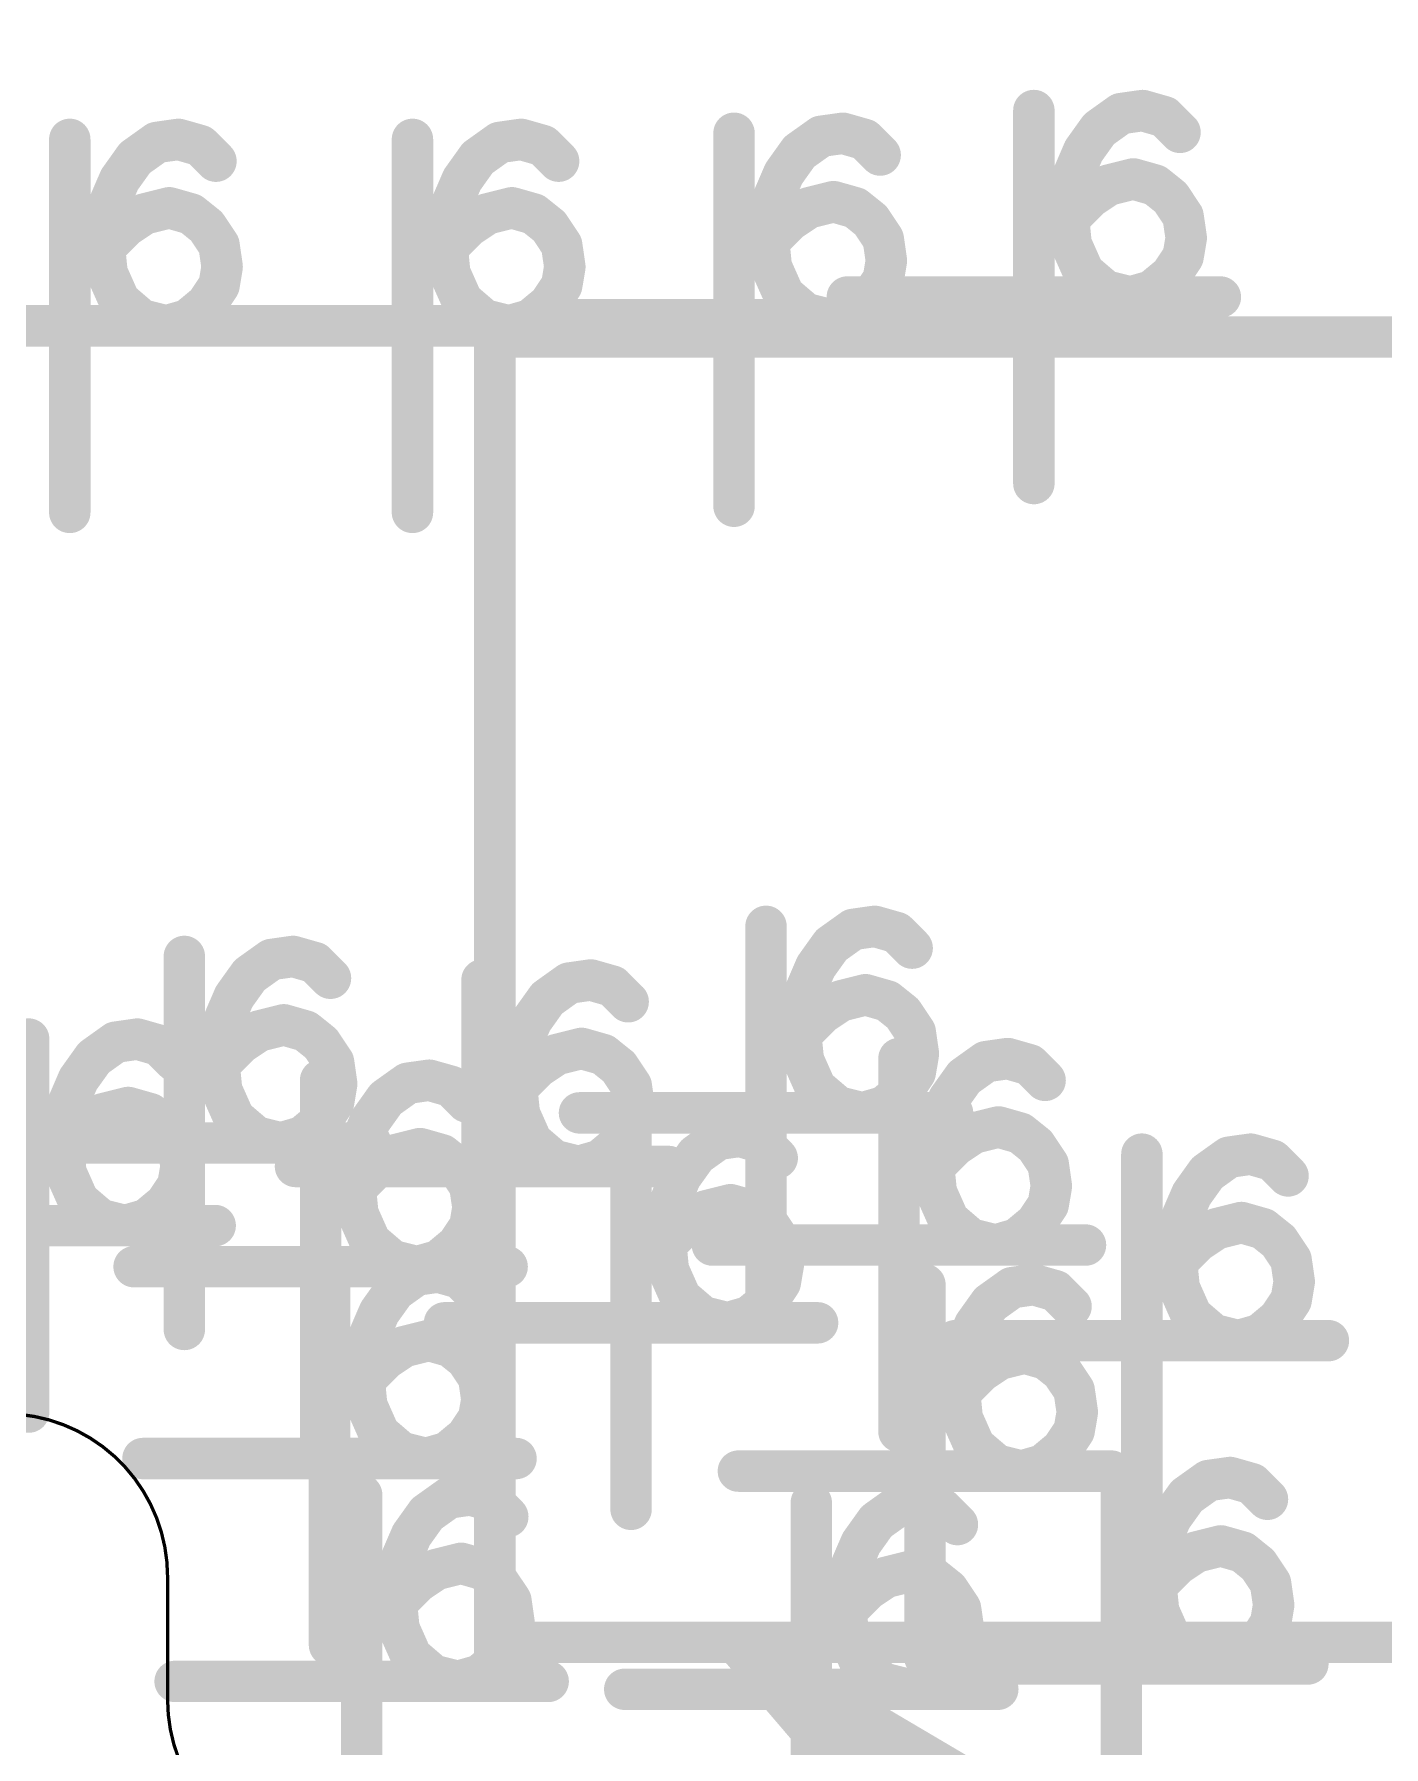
# Model space of a CAD drawing. Header units: millimetres. Extents: x 0 to 442, y 0 to 314.
# Drawn here: x 207.82 to 211.95, y 205.14 to 210.39 of the extents above; entities that cross this region are included whole.
import ezdxf

# ---------------------------------------------------------------- set-up
doc = ezdxf.new("R2010")
doc.units = ezdxf.units.MM
doc.header["$LTSCALE"] = 23.1
doc.layers.get('0').update_dxf_attribs({"linetype": 'CONTINUOUS'})

# ---------------------------------------------------------------- blocks, each defined once
blk = doc.blocks.new('PAD_R1')
at = {"const_width": 0.5}
blk.add_lwpolyline([(0.25, 0, 1), (-0.25, 0, 1)], format="xyb", close=True, dxfattribs=at)

msp = doc.modelspace()

# ---------------------------------------------------------------- linework, layer by layer
at = {"const_width": 0.0102}
msp.add_lwpolyline([(218.9651, 218.5794), (215.8072, 215.7036), (214.8834, 214.8621), (214.3878, 214.4108, 0.211091), (214.2245, 214.0412), (214.2245, 205.2838, -0.414219), (213.7244, 204.7837), (208.7244, 204.7837, -0.41422), (208.2245, 205.2838), (208.2245, 205.6597, 0.414217), (207.7244, 206.1598), (200.7244, 206.1598, -0.414216), (200.2245, 206.6597), (200.2245, 214.0412, -0.211092), (200.3878, 214.4108), (200.8831, 214.8621), (201.8072, 215.7036), (204.9652, 218.5794), (205.889, 219.4209), (206.0612, 219.5776, 0.211091), (206.2245, 219.9472), (206.2245, 227.8504, -0.414216), (206.7244, 228.3503), (219.7244, 228.3503, -0.414216)], format="xyb", dxfattribs=at)
for points, const_width in [([(211.1699, 210.2111), (211.1876, 210.0854)], 0.0672), ([(211.2629, 210.2045), (211.228, 210.0824)], 0.0695), ([(210.2512, 210.1415), (210.2689, 210.0158)], 0.0672), ([(210.3441, 210.1349), (210.3093, 210.0128)], 0.0695), ([(210.8788, 210.153), (210.8788, 209.01)], 0.127), ([(211.0752, 210.1714), (211.149, 210.068)], 0.0821), ([(211.3476, 210.1549), (211.2578, 210.0651)], 0.0675), ([(207.9248, 210.0646), (207.9248, 208.9216)], 0.127), ([(208.1212, 210.083), (208.195, 209.9796)], 0.0821), ([(208.2159, 210.1228), (208.2336, 209.997)], 0.0672), ([(208.3088, 210.1161), (208.274, 209.994)], 0.0695), ([(208.9748, 210.0646), (208.9748, 208.9216)], 0.127), ([(209.1712, 210.083), (209.245, 209.9796)], 0.0821), ([(209.2659, 210.1228), (209.2837, 209.997)], 0.0672), ([(209.3589, 210.1161), (209.324, 209.994)], 0.0695), ([(209.9601, 210.0834), (209.9601, 208.9404)], 0.127), ([(210.1565, 210.1018), (210.2303, 209.9984)], 0.0821), ([(210.4289, 210.0853), (210.3391, 209.9955)], 0.0675), ([(211.0033, 210.0994), (211.1066, 210.0257)], 0.0818), ([(208.3936, 210.0666), (208.3038, 209.9767)], 0.0675), ([(209.4436, 210.0666), (209.3538, 209.9767)], 0.0675), ([(210.0845, 210.0298), (210.1879, 209.9561)], 0.0818), ([(208.0492, 210.011), (208.1526, 209.9373)], 0.0818), ([(209.0993, 210.011), (209.2026, 209.9373)], 0.0818), ([(210.9585, 210.0209), (211.0752, 209.9708)], 0.0727), ([(211.1301, 209.9955), (211.1609, 209.8723)], 0.0785), ([(211.2344, 209.995), (211.1996, 209.8728)], 0.0695), ([(208.0045, 209.9326), (208.1212, 209.8824)], 0.0727), ([(209.0545, 209.9326), (209.1712, 209.8824)], 0.0727), ([(210.0398, 209.9513), (210.1565, 209.9012)], 0.0727), ([(210.2114, 209.9259), (210.2422, 209.8027)], 0.0785), ([(210.3157, 209.9254), (210.2809, 209.8032)], 0.0695), ([(210.934, 209.9348), (211.0595, 209.9156)], 0.0754), ([(211.0436, 209.9582), (211.114, 209.8525)], 0.0687), ([(211.3139, 209.9549), (211.2344, 209.8558)], 0.0609), ([(208.0896, 209.8698), (208.16, 209.7641)], 0.0687), ([(208.1761, 209.9071), (208.2069, 209.7839)], 0.0785), ([(208.2804, 209.9066), (208.2456, 209.7844)], 0.0695), ([(209.1396, 209.8698), (209.2101, 209.7641)], 0.0687), ([(209.2261, 209.9071), (209.2569, 209.7839)], 0.0785), ([(209.3304, 209.9066), (209.2956, 209.7844)], 0.0695), ([(210.0153, 209.8653), (210.1408, 209.846)], 0.0754), ([(210.1249, 209.8886), (210.1953, 209.7829)], 0.0687), ([(210.3952, 209.8853), (210.3157, 209.7862)], 0.0609), ([(210.9264, 209.8854), (211.0519, 209.8661)], 0.0754), ([(210.9719, 209.8978), (211.0617, 209.808)], 0.0945), ([(211.3698, 209.8929), (211.2641, 209.8225)], 0.0687), ([(207.98, 209.8465), (208.1055, 209.8272)], 0.0754), ([(208.0179, 209.8094), (208.1077, 209.7196)], 0.0945), ([(208.3599, 209.8665), (208.2804, 209.7674)], 0.0609), ([(209.03, 209.8465), (209.1556, 209.8272)], 0.0754), ([(209.068, 209.8094), (209.1578, 209.7196)], 0.0945), ([(209.4099, 209.8665), (209.3304, 209.7674)], 0.0609), ([(210.0077, 209.8158), (210.1332, 209.7965)], 0.0754), ([(210.0532, 209.8282), (210.143, 209.7384)], 0.0945), ([(210.4511, 209.8233), (210.3454, 209.7529)], 0.0687), ([(207.9724, 209.797), (208.0979, 209.7777)], 0.0754), ([(208.4158, 209.8045), (208.3101, 209.7341)], 0.0687), ([(209.0224, 209.797), (209.148, 209.7777)], 0.0754), ([(209.4658, 209.8045), (209.3601, 209.7341)], 0.0687), ([(210.9251, 209.7846), (211.0514, 209.7974)], 0.0955), ([(211.4037, 209.8048), (211.278, 209.7866)], 0.0675), ([(207.9711, 209.6962), (208.0974, 209.709)], 0.0955), ([(208.4497, 209.7164), (208.324, 209.6982)], 0.0675), ([(209.0211, 209.6962), (209.1475, 209.709)], 0.0955), ([(209.4997, 209.7164), (209.374, 209.6982)], 0.0675), ([(210.0064, 209.715), (210.1327, 209.7278)], 0.0955), ([(210.485, 209.7352), (210.3593, 209.717)], 0.0675), ([(210.9541, 209.6748), (211.0702, 209.7264)], 0.0939), ([(211.3698, 209.6414), (211.2641, 209.7118)], 0.0687), ([(211.4034, 209.7232), (211.2782, 209.7443)], 0.058), ([(210.0354, 209.6052), (210.1515, 209.6568)], 0.0939), ([(210.4847, 209.6536), (210.3595, 209.6747)], 0.058), ([(211.0233, 209.5808), (211.1059, 209.6773)], 0.0879), ([(211.3099, 209.5754), (211.2287, 209.6731)], 0.0743), ([(208.0001, 209.5864), (208.1162, 209.638)], 0.0939), ([(208.4158, 209.553), (208.3101, 209.6234)], 0.0687), ([(208.4494, 209.6348), (208.3242, 209.6559)], 0.058), ([(209.0501, 209.5864), (209.1662, 209.638)], 0.0939), ([(209.4658, 209.553), (209.3601, 209.6234)], 0.0687), ([(209.4995, 209.6348), (209.3742, 209.6559)], 0.058), ([(210.1046, 209.5113), (210.1872, 209.6077)], 0.0879), ([(211.4503, 209.5815), (210.3073, 209.5815)], 0.127), ([(210.3912, 209.5058), (210.31, 209.6035)], 0.0743), ([(210.4511, 209.5718), (210.3454, 209.6422)], 0.0687), ([(211.1207, 209.5294), (211.1515, 209.6526)], 0.0785), ([(211.2249, 209.53), (211.19, 209.652)], 0.0692), ([(208.0693, 209.4925), (208.1519, 209.589)], 0.0879), ([(208.1667, 209.441), (208.1975, 209.5642)], 0.0785), ([(208.2709, 209.4416), (208.236, 209.5636)], 0.0692), ([(208.3559, 209.487), (208.2747, 209.5847)], 0.0743), ([(209.1193, 209.4925), (209.2019, 209.589)], 0.0879), ([(209.2167, 209.441), (209.2475, 209.5642)], 0.0785), ([(209.321, 209.4416), (209.286, 209.5636)], 0.0692), ([(209.4059, 209.487), (209.3248, 209.5847)], 0.0743), ([(210.202, 209.4598), (210.2328, 209.583)], 0.0785), ([(210.3062, 209.4604), (210.2713, 209.5824)], 0.0692), ([(208.4963, 209.4931), (207.3533, 209.4931)], 0.127), ([(209.5463, 209.4931), (208.4033, 209.4931)], 0.127), ([(210.5316, 209.5119), (209.3886, 209.5119)], 0.127), ([(210.0581, 207.6531), (210.0581, 206.5101)], 0.127), ([(210.2545, 207.6715), (210.3283, 207.5682)], 0.0821), ([(210.3492, 207.7113), (210.367, 207.5855)], 0.0672), ([(210.4422, 207.7046), (210.4074, 207.5825)], 0.0695), ([(208.5669, 207.6191), (208.5847, 207.4933)], 0.0672), ([(208.6599, 207.6124), (208.625, 207.4903)], 0.0695), ([(210.527, 207.6551), (210.4371, 207.5653)], 0.0675), ([(208.2758, 207.5609), (208.2758, 206.4179)], 0.127), ([(208.4722, 207.5793), (208.546, 207.476)], 0.0821), ([(208.7446, 207.5629), (208.6548, 207.4731)], 0.0675), ([(210.1826, 207.5996), (210.286, 207.5258)], 0.0818), ([(208.4003, 207.5074), (208.5036, 207.4336)], 0.0818), ([(209.1879, 207.4888), (209.1879, 206.3458)], 0.127), ([(209.3843, 207.5071), (209.4581, 207.4038)], 0.0821), ([(209.479, 207.5469), (209.4968, 207.4212)], 0.0672), ([(209.572, 207.5403), (209.5372, 207.4182)], 0.0695), ([(210.1378, 207.5211), (210.2545, 207.4709)], 0.0727), ([(209.6567, 207.4907), (209.5669, 207.4009)], 0.0675), ([(210.2229, 207.4583), (210.2934, 207.3526)], 0.0687), ([(210.3094, 207.4956), (210.3402, 207.3724)], 0.0785), ([(210.4137, 207.4951), (210.3789, 207.373)], 0.0695), ([(208.3555, 207.4289), (208.4722, 207.3787)], 0.0727), ([(208.5271, 207.4034), (208.5579, 207.2802)], 0.0785), ([(208.6314, 207.4029), (208.5966, 207.2808)], 0.0695), ([(209.3124, 207.4352), (209.4158, 207.3615)], 0.0818), ([(210.1133, 207.435), (210.2389, 207.4157)], 0.0754), ([(210.1513, 207.3979), (210.2411, 207.3081)], 0.0945), ([(210.4932, 207.455), (210.4137, 207.3559)], 0.0609), ([(208.0899, 207.3658), (208.1076, 207.2401)], 0.0672), ([(208.1829, 207.3592), (208.148, 207.2371)], 0.0695), ([(208.4406, 207.3661), (208.5111, 207.2604)], 0.0687), ([(208.7109, 207.3628), (208.6314, 207.2637)], 0.0609), ([(209.2676, 207.3567), (209.3843, 207.3066)], 0.0727), ([(210.1057, 207.3856), (210.2313, 207.3663)], 0.0754), ([(210.5491, 207.393), (210.4434, 207.3226)], 0.0687), ([(207.7988, 207.3077), (207.7988, 206.1647)], 0.127), ([(207.9952, 207.326), (208.069, 207.2227)], 0.0821), ([(208.2676, 207.3096), (208.1778, 207.2198)], 0.0675), ([(208.3234, 207.2934), (208.449, 207.2741)], 0.0754), ([(208.331, 207.3428), (208.4565, 207.3235)], 0.0754), ([(208.369, 207.3057), (208.4588, 207.2159)], 0.0945), ([(208.7668, 207.3008), (208.6611, 207.2304)], 0.0687), ([(209.4392, 207.3313), (209.47, 207.2081)], 0.0785), ([(209.5435, 207.3308), (209.5087, 207.2086)], 0.0695), ([(210.1044, 207.2847), (210.2308, 207.2976)], 0.0955), ([(210.583, 207.3049), (210.4573, 207.2868)], 0.0675), ([(210.7566, 207.3061), (210.7744, 207.1804)], 0.0672), ([(210.8496, 207.2995), (210.8148, 207.1774)], 0.0695), ([(207.9233, 207.2541), (208.0266, 207.1804)], 0.0818), ([(209.2431, 207.2706), (209.3687, 207.2513)], 0.0754), ([(209.2811, 207.2336), (209.3709, 207.1438)], 0.0945), ([(209.3527, 207.2939), (209.4232, 207.1883)], 0.0687), ([(209.623, 207.2906), (209.5435, 207.1916)], 0.0609), ([(210.4655, 207.248), (210.4655, 206.105)], 0.127), ([(210.6619, 207.2664), (210.7358, 207.163)], 0.0821), ([(210.9344, 207.2499), (210.8446, 207.1601)], 0.0675), ([(207.8101, 207.2127), (207.6844, 207.1946)], 0.0675), ([(208.3221, 207.1925), (208.4485, 207.2054)], 0.0955), ([(208.6934, 207.1817), (208.6934, 206.0387)], 0.127), ([(208.8007, 207.2127), (208.675, 207.1946)], 0.0675), ([(208.8898, 207.2001), (208.9636, 207.0967)], 0.0821), ([(208.9845, 207.2399), (209.0022, 207.1141)], 0.0672), ([(209.0774, 207.2332), (209.0426, 207.1111)], 0.0695), ([(209.2355, 207.2212), (209.3611, 207.2019)], 0.0754), ([(209.6789, 207.2287), (209.5732, 207.1583)], 0.0687), ([(210.1334, 207.175), (210.2495, 207.2265)], 0.0939), ([(210.5491, 207.1415), (210.4434, 207.2119)], 0.0687), ([(210.5828, 207.2233), (210.4575, 207.2445)], 0.058), ([(210.59, 207.1944), (210.6934, 207.1207)], 0.0818), ([(207.8098, 207.1311), (207.6846, 207.1522)], 0.058), ([(207.8785, 207.1756), (207.9952, 207.1255)], 0.0727), ([(208.0501, 207.1502), (208.0809, 207.027)], 0.0785), ([(208.1544, 207.1497), (208.1196, 207.0275)], 0.0695), ([(208.3511, 207.0828), (208.4672, 207.1343)], 0.0939), ([(208.8004, 207.1311), (208.6752, 207.1522)], 0.058), ([(209.1622, 207.1837), (209.0724, 207.0938)], 0.0675), ([(209.2342, 207.1204), (209.3606, 207.1332)], 0.0955), ([(209.7128, 207.1406), (209.5871, 207.1224)], 0.0675), ([(210.2026, 207.081), (210.2852, 207.1775)], 0.0879), ([(210.3, 207.0295), (210.3308, 207.1527)], 0.0785), ([(210.4043, 207.0301), (210.3693, 207.1522)], 0.0692), ([(210.4892, 207.0756), (210.4081, 207.1732)], 0.0743), ([(207.854, 207.0895), (207.9795, 207.0702)], 0.0754), ([(207.9636, 207.1128), (208.034, 207.0072)], 0.0687), ([(208.2339, 207.1095), (208.1544, 207.0105)], 0.0609), ([(208.4203, 206.9888), (208.5029, 207.0853)], 0.0879), ([(208.7668, 207.0493), (208.6611, 207.1197)], 0.0687), ([(208.8178, 207.1281), (208.9212, 207.0544)], 0.0818), ([(210.6296, 207.0816), (209.4866, 207.0816)], 0.127), ([(210.5452, 207.1159), (210.6619, 207.0658)], 0.0727), ([(210.7168, 207.0905), (210.7476, 206.9673)], 0.0785), ([(210.8212, 207.09), (210.7863, 206.9678)], 0.0695), ([(207.8464, 207.0401), (207.9719, 207.0208)], 0.0754), ([(207.8919, 207.0525), (207.9817, 206.9627)], 0.0945), ([(208.2898, 207.0476), (208.1841, 206.9772)], 0.0687), ([(208.5177, 206.9373), (208.5485, 207.0605)], 0.0785), ([(208.622, 206.9379), (208.587, 207.06)], 0.0692), ([(208.7069, 206.9834), (208.6257, 207.081)], 0.0743), ([(208.7731, 207.0497), (208.8898, 206.9995)], 0.0727), ([(209.2632, 207.0106), (209.3793, 207.0621)], 0.0939), ([(209.6789, 206.9772), (209.5732, 207.0476)], 0.0687), ([(209.7126, 207.059), (209.5873, 207.0801)], 0.058), ([(209.6446, 207.0097), (209.6446, 205.8667)], 0.127), ([(209.841, 207.0281), (209.9148, 206.9248)], 0.0821), ([(209.9357, 207.0679), (209.9535, 206.9421)], 0.0672), ([(210.0287, 207.0613), (209.9938, 206.9391)], 0.0695), ([(210.6303, 207.0532), (210.7008, 206.9475)], 0.0687), ([(210.9006, 207.0499), (210.8212, 206.9508)], 0.0609), ([(207.8567, 206.9894), (206.7137, 206.9894)], 0.127), ([(208.8473, 206.9894), (207.7043, 206.9894)], 0.127), ([(208.8582, 206.9869), (208.9286, 206.8812)], 0.0687), ([(208.9447, 207.0242), (208.9755, 206.901)], 0.0785), ([(209.049, 207.0237), (209.0142, 206.9015)], 0.0695), ([(209.3324, 206.9166), (209.415, 207.0131)], 0.0879), ([(209.4298, 206.8652), (209.4606, 206.9884)], 0.0785), ([(209.5341, 206.8657), (209.4991, 206.9878)], 0.0692), ([(209.619, 206.9112), (209.5379, 207.0089)], 0.0743), ([(210.1134, 207.0117), (210.0236, 206.9219)], 0.0675), ([(210.5131, 206.9804), (210.6387, 206.9611)], 0.0754), ([(210.5207, 207.0298), (210.6463, 207.0106)], 0.0754), ([(210.5587, 206.9928), (210.6485, 206.903)], 0.0945), ([(210.9565, 206.9879), (210.8509, 206.9175)], 0.0687), ([(211.2098, 206.9551), (211.2098, 205.8121)], 0.127), ([(211.5009, 207.0133), (211.5186, 206.8875)], 0.0672), ([(211.5938, 207.0067), (211.559, 206.8845)], 0.0695), ([(207.8451, 206.9393), (207.9714, 206.9521)], 0.0955), ([(208.3237, 206.9595), (208.198, 206.9413)], 0.0675), ([(209.7594, 206.9173), (208.6164, 206.9173)], 0.127), ([(208.7486, 206.9636), (208.8741, 206.9443)], 0.0754), ([(208.7865, 206.9265), (208.8763, 206.8367)], 0.0945), ([(209.1285, 206.9836), (209.049, 206.8845)], 0.0609), ([(209.7691, 206.9562), (209.8724, 206.8824)], 0.0818), ([(211.4061, 206.9735), (211.48, 206.8702)], 0.0821), ([(211.6786, 206.9571), (211.5888, 206.8673)], 0.0675), ([(207.8741, 206.8295), (207.9902, 206.881)], 0.0939), ([(208.3234, 206.8779), (208.1982, 206.899)], 0.058), ([(208.741, 206.9141), (208.8665, 206.8948)], 0.0754), ([(209.1844, 206.9216), (209.0787, 206.8512)], 0.0687), ([(209.7243, 206.8777), (209.841, 206.8275)], 0.0727), ([(210.5118, 206.8796), (210.6382, 206.8924)], 0.0955), ([(210.9904, 206.8998), (210.8647, 206.8816)], 0.0675), ([(211.3342, 206.9016), (211.4376, 206.8278)], 0.0818), ([(207.9433, 206.7355), (208.0259, 206.832)], 0.0879), ([(208.2299, 206.7301), (208.1487, 206.8278)], 0.0743), ([(208.2898, 206.7961), (208.1841, 206.8665)], 0.0687), ([(208.7397, 206.8133), (208.866, 206.8261)], 0.0955), ([(209.2183, 206.8335), (209.0926, 206.8153)], 0.0675), ([(209.8959, 206.8522), (209.9267, 206.729)], 0.0785), ([(210.0002, 206.8517), (209.9654, 206.7296)], 0.0695), ([(210.5408, 206.7698), (210.6569, 206.8214)], 0.0939), ([(210.9902, 206.8182), (210.865, 206.8393)], 0.058), ([(211.2895, 206.8231), (211.4062, 206.7729)], 0.0727), ([(208.0407, 206.6841), (208.0715, 206.8073)], 0.0785), ([(208.1449, 206.6846), (208.11, 206.8067)], 0.0692), ([(209.6998, 206.7916), (209.8254, 206.7723)], 0.0754), ([(209.8094, 206.8149), (209.8799, 206.7092)], 0.0687), ([(210.0797, 206.8116), (210.0002, 206.7125)], 0.0609), ([(210.6101, 206.6759), (210.6926, 206.7723)], 0.0879), ([(210.9565, 206.7364), (210.8509, 206.8068)], 0.0687), ([(211.4611, 206.7976), (211.4919, 206.6744)], 0.0785), ([(211.5654, 206.7971), (211.5305, 206.675)], 0.0695), ([(208.3703, 206.7362), (207.2273, 206.7362)], 0.127), ([(208.7687, 206.7035), (208.8848, 206.7551)], 0.0939), ([(209.1844, 206.6701), (209.0787, 206.7405)], 0.0687), ([(209.218, 206.7519), (209.0928, 206.773)], 0.058), ([(209.6922, 206.7422), (209.8178, 206.7229)], 0.0754), ([(209.7378, 206.7545), (209.8276, 206.6647)], 0.0945), ([(210.1356, 206.7497), (210.0299, 206.6792)], 0.0687), ([(210.7074, 206.6244), (210.7382, 206.7476)], 0.0785), ([(210.8117, 206.625), (210.7767, 206.747)], 0.0692), ([(210.8967, 206.6704), (210.8155, 206.7681)], 0.0743), ([(211.265, 206.737), (211.3905, 206.7177)], 0.0754), ([(211.3746, 206.7603), (211.445, 206.6546)], 0.0687), ([(211.6448, 206.757), (211.5654, 206.6579)], 0.0609), ([(208.8379, 206.6096), (208.9205, 206.7061)], 0.0879), ([(208.9353, 206.5581), (208.9661, 206.6813)], 0.0785), ([(209.0395, 206.5587), (209.0046, 206.6807)], 0.0692), ([(209.1245, 206.6041), (209.0433, 206.7018)], 0.0743), ([(209.6909, 206.6414), (209.8173, 206.6542)], 0.0955), ([(211.037, 206.6765), (209.894, 206.6765)], 0.127), ([(211.2574, 206.6876), (211.3829, 206.6683)], 0.0754), ([(211.3029, 206.6999), (211.3927, 206.6101)], 0.0945), ([(211.7007, 206.6951), (211.5951, 206.6246)], 0.0687), ([(209.2649, 206.6102), (208.1219, 206.6102)], 0.127), ([(208.7206, 206.5939), (208.7206, 205.4509)], 0.127), ([(208.9169, 206.6123), (208.9908, 206.509)], 0.0821), ([(209.0117, 206.6521), (209.0294, 206.5263)], 0.0672), ([(209.1046, 206.6455), (209.0698, 206.5233)], 0.0695), ([(210.1695, 206.6615), (210.0438, 206.6434)], 0.0675), ([(209.1894, 206.5959), (209.0996, 206.5061)], 0.0675), ([(209.7199, 206.5316), (209.836, 206.5831)], 0.0939), ([(210.1356, 206.4981), (210.0299, 206.5686)], 0.0687), ([(210.1693, 206.5799), (210.044, 206.6011)], 0.058), ([(210.545, 206.5553), (210.545, 205.4123)], 0.127), ([(210.7414, 206.5737), (210.8153, 206.4704)], 0.0821), ([(210.8361, 206.6135), (210.8539, 206.4877)], 0.0672), ([(210.9291, 206.6069), (210.8943, 206.4847)], 0.0695), ([(211.2561, 206.5867), (211.3824, 206.5996)], 0.0955), ([(211.7346, 206.6069), (211.6089, 206.5888)], 0.0675), ([(208.845, 206.5404), (208.9484, 206.4666)], 0.0818), ([(209.7891, 206.4376), (209.8717, 206.5341)], 0.0879), ([(209.8865, 206.3861), (209.9173, 206.5093)], 0.0785), ([(209.9908, 206.3867), (209.9558, 206.5088)], 0.0692), ([(210.0757, 206.4322), (209.9946, 206.5299)], 0.0743), ([(211.0139, 206.5573), (210.9241, 206.4675)], 0.0675), ([(211.2851, 206.477), (211.4012, 206.5285)], 0.0939), ([(211.7007, 206.4435), (211.5951, 206.514)], 0.0687), ([(211.7344, 206.5253), (211.6092, 206.5465)], 0.058), ([(208.8003, 206.4619), (208.917, 206.4117)], 0.0727), ([(210.2161, 206.4382), (209.0731, 206.4382)], 0.127), ([(210.6695, 206.5018), (210.7729, 206.428)], 0.0818), ([(211.3543, 206.383), (211.4368, 206.4795)], 0.0879), ([(211.4517, 206.3315), (211.4825, 206.4547)], 0.0785), ([(211.6409, 206.3776), (211.5597, 206.4752)], 0.0743), ([(208.9719, 206.4364), (209.0027, 206.3132)], 0.0785), ([(209.0762, 206.4359), (209.0413, 206.3138)], 0.0695), ([(211.7813, 206.3836), (210.6383, 206.3836)], 0.127), ([(210.6247, 206.4233), (210.7414, 206.3731)], 0.0727), ([(211.5559, 206.3321), (211.521, 206.4542)], 0.0692), ([(208.7758, 206.3758), (208.9013, 206.3565)], 0.0754), ([(208.8137, 206.3387), (208.9035, 206.2489)], 0.0945), ([(208.8854, 206.3991), (208.9558, 206.2934)], 0.0687), ([(209.1556, 206.3958), (209.0762, 206.2967)], 0.0609), ([(210.7098, 206.3605), (210.7803, 206.2548)], 0.0687), ([(210.7963, 206.3978), (210.8271, 206.2746)], 0.0785), ([(210.9007, 206.3973), (210.8658, 206.2752)], 0.0695), ([(210.9801, 206.3572), (210.9007, 206.2581)], 0.0609), ([(208.7682, 206.3264), (208.8937, 206.3071)], 0.0754), ([(209.2115, 206.3339), (209.1059, 206.2634)], 0.0687), ([(210.6002, 206.3372), (210.7258, 206.3179)], 0.0754), ([(210.6382, 206.3001), (210.728, 206.2103)], 0.0945), ([(208.7669, 206.2256), (208.8932, 206.2384)], 0.0955), ([(210.5926, 206.2878), (210.7182, 206.2685)], 0.0754), ([(211.036, 206.2953), (210.9304, 206.2248)], 0.0687), ([(209.2454, 206.2458), (209.1197, 206.2276)], 0.0675), ([(210.5913, 206.1869), (210.7177, 206.1998)], 0.0955), ([(211.0699, 206.2071), (210.9442, 206.189)], 0.0675), ([(208.7959, 206.1158), (208.912, 206.1673)], 0.0939), ([(209.2115, 206.0823), (209.1059, 206.1528)], 0.0687), ([(209.2452, 206.1641), (209.12, 206.1853)], 0.058), ([(208.8651, 206.0218), (208.9476, 206.1183)], 0.0879), ([(208.9625, 205.9704), (208.9933, 206.0935)], 0.0785), ([(209.0667, 205.9709), (209.0318, 206.093)], 0.0692), ([(209.1517, 206.0164), (209.0705, 206.1141)], 0.0743), ([(210.6204, 206.0772), (210.7364, 206.1287)], 0.0939), ([(210.6896, 205.9832), (210.7721, 206.0797)], 0.0879), ([(211.036, 206.0437), (210.9304, 206.1142)], 0.0687), ([(211.0697, 206.1255), (210.9445, 206.1467)], 0.058), ([(209.2921, 206.0224), (208.1491, 206.0224)], 0.127), ([(210.7869, 205.9317), (210.8177, 206.0549)], 0.0785), ([(210.8912, 205.9323), (210.8562, 206.0544)], 0.0692), ([(210.9762, 205.9778), (210.895, 206.0755)], 0.0743), ([(211.1165, 205.9838), (209.9735, 205.9838)], 0.127), ([(211.1468, 205.9643), (211.1468, 204.8213)], 0.127), ([(211.3431, 205.9826), (211.417, 205.8793)], 0.0821), ([(211.4379, 206.0224), (211.4556, 205.8967)], 0.0672), ([(211.5308, 206.0158), (211.496, 205.8937)], 0.0695), ([(208.8191, 205.9109), (208.8191, 204.7679)], 0.127), ([(209.0155, 205.9293), (209.0893, 205.826)], 0.0821), ([(209.1102, 205.9691), (209.128, 205.8433)], 0.0672), ([(209.2032, 205.9625), (209.1683, 205.8403)], 0.0695), ([(210.4879, 205.945), (210.5057, 205.8192)], 0.0672), ([(210.5809, 205.9383), (210.546, 205.8162)], 0.0695), ([(211.6156, 205.9662), (211.5258, 205.8764)], 0.0675), ([(209.2879, 205.9129), (209.1981, 205.8231)], 0.0675), ([(210.1968, 205.8868), (210.1968, 204.7438)], 0.127), ([(210.3932, 205.9052), (210.467, 205.8019)], 0.0821), ([(210.6656, 205.8888), (210.5758, 205.799)], 0.0675), ([(211.2712, 205.9107), (211.3746, 205.8369)], 0.0818), ([(208.9436, 205.8574), (209.0469, 205.7836)], 0.0818), ([(210.3213, 205.8332), (210.4246, 205.7595)], 0.0818), ([(211.2265, 205.8322), (211.3432, 205.7821)], 0.0727), ([(208.8988, 205.7789), (209.0155, 205.7287)], 0.0727), ([(211.3981, 205.8068), (211.4289, 205.6836)], 0.0785), ([(211.5024, 205.8062), (211.4676, 205.6841)], 0.0695), ([(209.0704, 205.7534), (209.1012, 205.6302)], 0.0785), ([(209.1747, 205.7529), (209.1399, 205.6308)], 0.0695), ([(210.2765, 205.7548), (210.3932, 205.7046)], 0.0727), ([(210.4481, 205.7293), (210.4789, 205.6061)], 0.0785), ([(210.5524, 205.7288), (210.5176, 205.6066)], 0.0695), ([(211.202, 205.7461), (211.3275, 205.7268)], 0.0754), ([(211.2399, 205.7091), (211.3297, 205.6193)], 0.0945), ([(211.3116, 205.7694), (211.382, 205.6638)], 0.0687), ([(211.5819, 205.7661), (211.5024, 205.6671)], 0.0609), ([(208.8743, 205.6928), (208.9999, 205.6735)], 0.0754), ([(208.9839, 205.7161), (209.0544, 205.6104)], 0.0687), ([(209.2542, 205.7128), (209.1747, 205.6137)], 0.0609), ([(210.252, 205.6687), (210.3775, 205.6494)], 0.0754), ([(210.3616, 205.692), (210.4321, 205.5863)], 0.0687), ([(210.6319, 205.6887), (210.5524, 205.5896)], 0.0609), ([(211.1944, 205.6967), (211.3199, 205.6774)], 0.0754), ([(211.6378, 205.7042), (211.5321, 205.6338)], 0.0687), ([(208.8667, 205.6434), (208.9923, 205.6241)], 0.0754), ([(208.9123, 205.6557), (209.0021, 205.5659)], 0.0945), ([(209.3101, 205.6509), (209.2044, 205.5804)], 0.0687), ([(210.2444, 205.6192), (210.37, 205.6)], 0.0754), ([(210.29, 205.6316), (210.3798, 205.5418)], 0.0945), ([(210.6878, 205.6267), (210.5821, 205.5563)], 0.0687), ([(211.1931, 205.5959), (211.3194, 205.6087)], 0.0955), ([(208.8654, 205.5425), (208.9918, 205.5554)], 0.0955), ([(211.6716, 205.6161), (211.5459, 205.5979)], 0.0675), ([(209.344, 205.5627), (209.2183, 205.5446)], 0.0675), ([(210.2431, 205.5184), (210.3695, 205.5313)], 0.0955), ([(210.7217, 205.5386), (210.596, 205.5205)], 0.0675), ([(211.2221, 205.4861), (211.3382, 205.5376)], 0.0939), ([(211.6378, 205.4527), (211.5321, 205.5231)], 0.0687), ([(211.6714, 205.5345), (211.5462, 205.5556)], 0.058), ([(208.8944, 205.4328), (209.0105, 205.4843)], 0.0939), ([(209.3101, 205.3993), (209.2044, 205.4698)], 0.0687), ([(209.3438, 205.4811), (209.2185, 205.5023)], 0.058), ([(209.9692, 205.4542), (219.6377, 197.3394), (229.9161, 197.3394)], 0.127), ([(213.2959, 203.4913), (209.9692, 205.4542)], 0.127), ([(209.9692, 205.4542), (212.4793, 202.5185), (213.2959, 203.4913)], 0.127), ([(210.2721, 205.4087), (210.3882, 205.4602)], 0.0939), ([(210.7214, 205.457), (210.5962, 205.4781)], 0.058), ([(211.2913, 205.3921), (211.3739, 205.4886)], 0.0879), ([(211.3887, 205.3407), (211.4195, 205.4639)], 0.0785), ([(211.4929, 205.3412), (211.458, 205.4633)], 0.0692), ([(211.5779, 205.3867), (211.4967, 205.4844)], 0.0743), ([(208.9636, 205.3388), (209.0462, 205.4353)], 0.0879), ([(209.061, 205.2873), (209.0918, 205.4105)], 0.0785), ([(209.1653, 205.2879), (209.1303, 205.41)], 0.0692), ([(209.2502, 205.3334), (209.1691, 205.4311)], 0.0743), ([(210.3413, 205.3147), (210.4239, 205.4112)], 0.0879), ([(210.6279, 205.3092), (210.5467, 205.4069)], 0.0743), ([(211.7183, 205.3928), (210.5753, 205.3928)], 0.127), ([(210.6878, 205.3752), (210.5821, 205.4456)], 0.0687), ([(209.3906, 205.3394), (208.2476, 205.3394)], 0.127), ([(210.4387, 205.2632), (210.4695, 205.3864)], 0.0785), ([(210.543, 205.2638), (210.508, 205.3859)], 0.0692), ([(210.7683, 205.3153), (209.6253, 205.3153)], 0.127)]:
    msp.add_lwpolyline(points, dxfattribs=dict(const_width=const_width))
at = {"const_width": 0.127}
msp.add_lwpolyline([(209.227, 209.4593), (213.227, 209.4593), (213.227, 205.4593), (209.227, 205.4593)], close=True, dxfattribs=at)

# ---------------------------------------------------------------- block references
at = {"xscale": 0.127, "yscale": 0.127}
for p in [(210.8788, 210.153), (211.1455, 210.1436), (211.2121, 210.153), (211.2789, 210.1339), (207.9248, 210.0646), (208.1915, 210.0552), (208.258, 210.0646), (208.9748, 210.0646), (209.2415, 210.0552), (209.3081, 210.0646), (209.9601, 210.0834), (210.2268, 210.074), (210.2933, 210.0834), (210.3601, 210.0643), (211.0787, 210.0958), (211.3266, 210.0862), (208.1247, 210.0074), (208.3248, 210.0455), (208.3726, 209.9978), (209.1747, 210.0074), (209.3749, 210.0455), (209.4226, 209.9978), (210.16, 210.0262), (210.4079, 210.0166), (211.0312, 210.0293), (210.1125, 209.9597), (211.0025, 209.9625), (211.1836, 209.9434), (208.0772, 209.9409), (209.1272, 209.9409), (210.0838, 209.8929), (211.1074, 209.9244), (211.2504, 209.9244), (208.0485, 209.8741), (208.2296, 209.855), (209.0985, 209.8741), (209.2796, 209.855), (210.1887, 209.8548), (210.2649, 209.8738), (210.3317, 209.8548), (210.9834, 209.8385), (211.0503, 209.8863), (211.2979, 209.8863), (208.0962, 209.7979), (208.1534, 209.836), (208.2964, 209.836), (208.3439, 209.7979), (209.1463, 209.7979), (209.2034, 209.836), (209.3464, 209.836), (209.3939, 209.7979), (210.1315, 209.8167), (210.3792, 209.8167), (210.9834, 209.8195), (211.336, 209.8291), (208.0294, 209.7501), (208.382, 209.7407), (209.0795, 209.7501), (209.432, 209.7407), (210.0647, 209.7689), (210.0647, 209.7499), (210.4173, 209.7595), (210.9931, 209.7435), (211.3457, 209.7623), (208.0294, 209.7311), (209.0795, 209.7311), (210.4269, 209.6927), (211.336, 209.7052), (208.0391, 209.6551), (208.3916, 209.6739), (209.0891, 209.6551), (209.4417, 209.6739), (210.0744, 209.6739), (210.4173, 209.6356), (211.0312, 209.6577), (211.2979, 209.648), (208.382, 209.6168), (209.432, 209.6168), (210.1125, 209.5881), (210.3073, 209.5815), (210.3792, 209.5784), (211.098, 209.6005), (211.1742, 209.5815), (211.2408, 209.6005), (211.4503, 209.5815), (208.0772, 209.5693), (208.3439, 209.5596), (209.1272, 209.5693), (209.3939, 209.5596), (210.1793, 209.5309), (210.322, 209.5309), (208.144, 209.5121), (208.2202, 209.4931), (208.2867, 209.5121), (208.4033, 209.4931), (208.4963, 209.4931), (209.194, 209.5121), (209.2702, 209.4931), (209.3368, 209.5121), (209.3886, 209.5119), (209.5463, 209.4931), (210.2555, 209.5119), (210.5316, 209.5119), (210.8788, 209.01), (207.9248, 208.9216), (208.9748, 208.9216), (209.9601, 208.9404), (210.0581, 207.6531), (210.3248, 207.6437), (210.3914, 207.6531), (210.258, 207.596), (210.4582, 207.6341), (210.5059, 207.5863), (208.2758, 207.5609), (208.5425, 207.5515), (208.6091, 207.5609), (208.6759, 207.5419), (210.2105, 207.5294), (208.4757, 207.5038), (208.7236, 207.4941), (209.1879, 207.4888), (209.4546, 207.4794), (209.5212, 207.4888), (208.4282, 207.4372), (209.3878, 207.4316), (209.588, 207.4697), (210.1818, 207.4626), (210.2867, 207.4245), (210.3629, 207.4436), (210.4297, 207.4245), (209.6357, 207.422), (210.2296, 207.3864), (210.4772, 207.3864), (208.3995, 207.3704), (208.5044, 207.3323), (208.5806, 207.3514), (208.6474, 207.3323), (209.3403, 207.3651), (210.1628, 207.3387), (210.1628, 207.3196), (210.5153, 207.3293), (207.7988, 207.3077), (208.0655, 207.2983), (208.132, 207.3077), (208.1988, 207.2886), (208.4473, 207.2942), (208.6949, 207.2942), (209.3116, 207.2983), (209.4927, 207.2792), (207.9987, 207.2505), (208.2466, 207.2409), (208.3805, 207.2464), (208.3805, 207.2274), (208.733, 207.2371), (209.3594, 207.2221), (209.4165, 207.2602), (209.5595, 207.2602), (209.607, 207.2221), (210.1724, 207.2437), (210.4655, 207.248), (210.525, 207.2625), (210.7322, 207.2386), (210.7988, 207.248), (210.8656, 207.2289), (207.9512, 207.184), (208.6934, 207.1817), (208.7427, 207.1702), (208.9601, 207.1723), (209.0266, 207.1817), (209.0934, 207.1626), (209.2926, 207.1743), (209.6451, 207.1649), (210.5153, 207.2053), (210.6654, 207.1908), (210.9133, 207.1812), (207.9225, 207.1172), (208.3901, 207.1515), (208.733, 207.1131), (208.8933, 207.1245), (209.1412, 207.1149), (209.2926, 207.1553), (210.2105, 207.1578), (210.4772, 207.1482), (210.6179, 207.1243), (208.0274, 207.0791), (208.1036, 207.0981), (208.1704, 207.0791), (208.4282, 207.0656), (208.8458, 207.058), (209.3022, 207.0793), (209.4866, 207.0816), (209.6548, 207.0981), (210.2773, 207.1007), (210.3535, 207.0816), (210.4201, 207.1007), (210.5892, 207.0575), (210.6296, 207.0816), (207.9702, 207.041), (208.2179, 207.041), (208.495, 207.0085), (208.6378, 207.0085), (208.6949, 207.0559), (209.6446, 207.0097), (209.6451, 207.041), (209.9779, 207.0097), (210.6941, 207.0194), (210.7703, 207.0384), (210.8371, 207.0194), (207.8567, 206.9894), (207.9034, 206.9932), (207.9034, 206.9742), (208.256, 206.9838), (208.5712, 206.9894), (208.8171, 206.9912), (208.8473, 206.9894), (208.922, 206.9531), (208.9982, 206.9721), (209.065, 206.9531), (209.3403, 206.9935), (209.607, 206.9838), (209.8445, 206.9526), (209.9113, 207.0003), (210.0447, 206.9907), (210.637, 206.9813), (210.8846, 206.9813), (211.2098, 206.9551), (211.543, 206.9551), (208.2656, 206.917), (208.6164, 206.9173), (208.8648, 206.915), (209.1125, 206.915), (209.4071, 206.9363), (209.4833, 206.9173), (209.5499, 206.9363), (209.7594, 206.9173), (210.0924, 206.9429), (210.5702, 206.9335), (210.5702, 206.9145), (210.9227, 206.9241), (211.4765, 206.9457), (211.6098, 206.9361), (207.9131, 206.8982), (208.256, 206.8599), (208.798, 206.8672), (208.798, 206.8482), (209.1506, 206.8578), (209.797, 206.886), (210.9324, 206.8573), (211.4097, 206.898), (211.6576, 206.8883), (207.9512, 206.8124), (208.2179, 206.8027), (209.7683, 206.8192), (209.9494, 206.8002), (210.5798, 206.8385), (210.9227, 206.8002), (211.3622, 206.8314), (208.018, 206.7552), (208.1607, 206.7552), (208.8077, 206.7722), (209.1602, 206.791), (209.8161, 206.743), (209.8732, 206.7811), (210.0162, 206.7811), (210.0637, 206.743), (210.6179, 206.7527), (210.8846, 206.743), (211.3335, 206.7646), (211.5146, 206.7456), (208.0942, 206.7362), (208.3703, 206.7362), (209.1506, 206.7339), (209.7493, 206.6953), (210.6847, 206.6955), (210.8275, 206.6955), (211.4384, 206.7265), (211.5814, 206.7265), (208.8458, 206.6864), (209.1125, 206.6767), (209.7493, 206.6762), (209.894, 206.6765), (210.1018, 206.6859), (210.7609, 206.6765), (211.037, 206.6765), (211.3144, 206.6407), (211.3812, 206.6884), (211.6289, 206.6884), (208.1219, 206.6102), (208.7206, 206.5939), (208.9126, 206.6292), (208.9888, 206.6102), (209.0538, 206.5939), (209.0553, 206.6292), (209.2649, 206.6102), (209.7589, 206.6003), (210.1115, 206.6191), (211.3144, 206.6216), (211.667, 206.6313), (208.9205, 206.5368), (208.9873, 206.5845), (209.1206, 206.5749), (210.1018, 206.5619), (210.545, 206.5553), (210.8117, 206.5459), (210.8783, 206.5553), (210.9451, 206.5363), (211.3241, 206.5457), (211.6766, 206.5645), (209.1684, 206.5271), (209.797, 206.5144), (210.0581, 206.5101), (210.0637, 206.5048), (210.7449, 206.4982), (210.9928, 206.4885), (211.667, 206.5073), (208.873, 206.4702), (209.0731, 206.4382), (209.8638, 206.4573), (209.94, 206.4382), (210.0066, 206.4573), (210.2161, 206.4382), (210.6974, 206.4316), (211.3622, 206.4598), (211.6289, 206.4502), (208.2758, 206.4179), (208.8443, 206.4034), (209.0254, 206.3844), (210.6383, 206.3836), (211.429, 206.4027), (211.5052, 206.3836), (211.5717, 206.4027), (211.7813, 206.3836), (208.892, 206.3272), (208.9492, 206.3653), (209.0922, 206.3653), (209.1397, 206.3272), (209.1879, 206.3458), (210.6687, 206.3648), (210.7736, 206.3267), (210.8498, 206.3458), (210.9166, 206.3267), (208.8252, 206.2795), (209.1778, 206.2701), (210.7165, 206.2886), (210.9641, 206.2886), (208.8252, 206.2604), (210.6497, 206.2409), (210.6497, 206.2218), (211.0022, 206.2315), (208.8349, 206.1845), (209.1874, 206.2033), (207.7988, 206.1647), (209.1778, 206.1461), (210.6593, 206.1459), (211.0119, 206.1647), (208.873, 206.0986), (209.1397, 206.089), (210.4655, 206.105), (211.0022, 206.1075), (208.1491, 206.0224), (208.6934, 206.0387), (208.9398, 206.0415), (209.016, 206.0224), (209.0825, 206.0415), (209.2921, 206.0224), (210.6974, 206.06), (210.9641, 206.0504), (209.9735, 205.9838), (210.7642, 206.0029), (210.8404, 205.9838), (210.907, 206.0029), (211.1165, 205.9838), (211.1468, 205.9643), (211.48, 205.9643), (208.8191, 205.9109), (209.1524, 205.9109), (211.3467, 205.9071), (211.4135, 205.9549), (211.5468, 205.9452), (209.019, 205.8538), (209.0858, 205.9015), (209.2192, 205.8919), (209.6446, 205.8667), (210.1968, 205.8868), (210.4635, 205.8774), (210.5301, 205.8868), (210.5969, 205.8677), (211.5946, 205.8975), (209.2669, 205.8441), (210.3967, 205.8296), (210.6446, 205.82), (211.2098, 205.8121), (211.2992, 205.8406), (208.9715, 205.7872), (210.3492, 205.7631), (211.2705, 205.7738), (211.4516, 205.7547), (208.9428, 205.7204), (209.1239, 205.7014), (210.3205, 205.6963), (211.3182, 205.6976), (211.3754, 205.7357), (211.5184, 205.7357), (211.5659, 205.6976), (208.9906, 205.6442), (209.0477, 205.6823), (209.1907, 205.6823), (209.2382, 205.6442), (210.4254, 205.6582), (210.5016, 205.6772), (210.5684, 205.6582), (211.2514, 205.6498), (211.604, 205.6404), (208.9238, 205.5965), (210.3683, 205.6201), (210.6159, 205.6201), (211.2514, 205.6308), (208.9238, 205.5774), (209.2763, 205.5871), (210.3015, 205.5723), (210.3015, 205.5533), (210.654, 205.5629), (211.2611, 205.5548), (211.6136, 205.5736), (208.9334, 205.5015), (209.286, 205.5203), (210.6637, 205.4961), (211.604, 205.5165), (208.7206, 205.4509), (209.2763, 205.4631), (210.3111, 205.4773), (210.654, 205.439), (211.2992, 205.469), (211.5659, 205.4593), (208.9715, 205.4156), (209.2382, 205.406), (210.3492, 205.3915), (210.545, 205.4123), (210.5753, 205.3928), (210.6159, 205.3818), (211.366, 205.4118), (211.4422, 205.3928), (211.5087, 205.4118), (211.7183, 205.3928), (208.2476, 205.3394), (209.0383, 205.3585), (209.1145, 205.3394), (209.1811, 205.3585), (209.3906, 205.3394), (210.416, 205.3343), (210.5588, 205.3343), (209.6253, 205.3153), (210.4922, 205.3153), (210.7683, 205.3153)]:
    msp.add_blockref('PAD_R1', p, dxfattribs=at)

doc.saveas('drawing.dxf')
